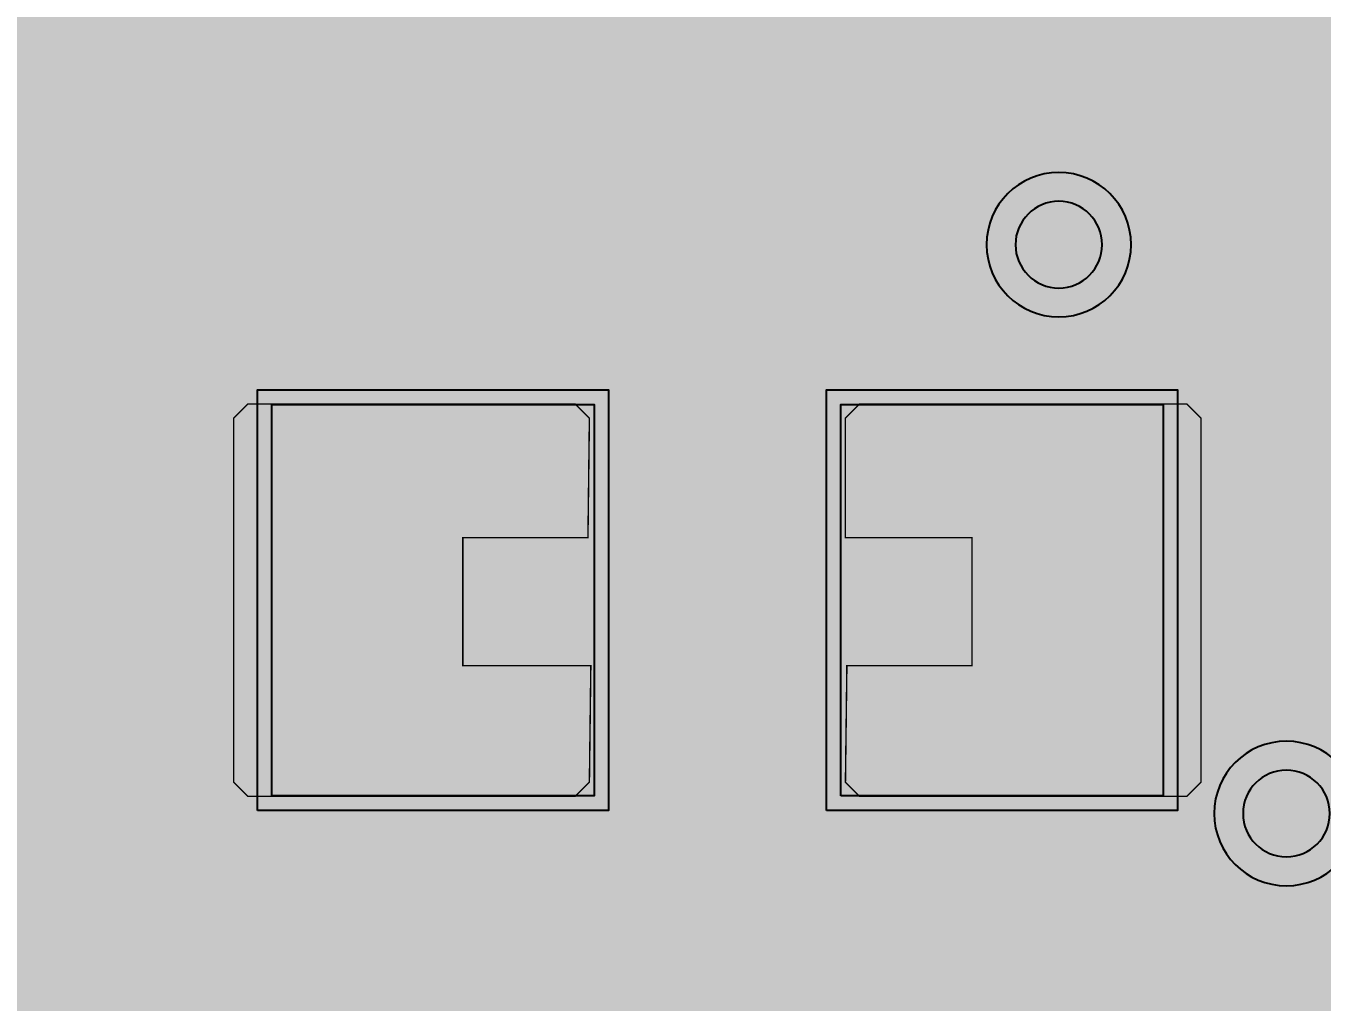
# Model space of a CAD drawing. Header units: millimetres. Extents: x -61 to 56, y -72 to 70.
# Drawn here: x -35.431 to -30.875, y 14.337 to 17.769 of the extents above; entities that cross this region are included whole.
import ezdxf
from ezdxf.enums import TextEntityAlignment as Align

# ---------------------------------------------------------------- set-up
doc = ezdxf.new("R2010")
doc.units = ezdxf.units.MM
doc.header["$MEASUREMENT"] = 0
for name, color, linetype, true_color in [('02GND', 7, 'Continuous', 0x999966), ('03POWER', 7, 'Continuous', 0x008000), ('Bottom-Layer', 7, 'Continuous', 0x0000ff), ('Bottom-Paste-Mask-Layer', 7, 'Continuous', 0x800000), ('Bottom-Silkscreen-Layer', 7, 'Continuous', 0x66cc33), ('Bottom-Solder-Mask-Layer', 7, 'Continuous', 0xaa00ff), ('Hole-Layer', 7, 'Continuous', 0x222222), ('Multi-Layer', 7, 'Continuous', 0xc0c0c0), ('Top-Layer', 7, 'Continuous', 0xff0000), ('Top-Silkscreen-Layer', 7, 'Continuous', 0xffcc00)]:
    doc.layers.add(name, color=color, linetype=linetype, true_color=true_color)
doc.styles.get("Standard").update_dxf_attribs({"font": 'arial.ttf'})

msp = doc.modelspace()

# ---------------------------------------------------------------- hatches: boundary and pattern name
at = {"layer": '02GND'}
for points in [[(-49.642, 52.1533), (49.642, 52.1533), (49.642, -62.142), (-49.642, -62.142)], [(-32.4122, 17), (-32.3302, 16.694), (-32.1061, 16.4699), (-31.8001, 16.3879), (-31.494, 16.4699), (-31.2699, 16.694), (-31.1879, 17), (-31.2699, 17.3061), (-31.494, 17.5302), (-31.8001, 17.6122), (-32.1061, 17.5302), (-32.3302, 17.3061)], [(-31.6122, 15), (-31.5302, 14.694), (-31.3061, 14.4699), (-31.0001, 14.3879), (-30.694, 14.4699), (-30.4699, 14.694), (-30.3879, 15), (-30.4699, 15.3061), (-30.694, 15.5302), (-31.0001, 15.6122), (-31.3061, 15.5302), (-31.5302, 15.3061)]]:
    msp.add_hatch(color=256, dxfattribs=at).paths.add_polyline_path(points)
at = {"layer": '03POWER'}
for points in [[(48.499, -56.0416), (48.5811, -56.3479), (48.8055, -56.572), (49.112, -56.6537), (49.4182, -56.5711), (49.642, -56.3464), (49.642, -62.142), (44.1922, -62.142), (44.3927, -61.9566), (44.4927, -61.7025), (44.4722, -61.4302), (45.1891, -61.7036), (45.9498, -61.8043), (46.7131, -61.7268), (47.438, -61.4754), (48.0854, -61.0636), (48.6204, -60.5136), (49.0141, -59.855), (49.2453, -59.1234), (49.3016, -58.3582), (49.1799, -57.6006), (48.8867, -56.8916), (48.438, -56.2692), (47.8578, -55.7672), (47.1774, -55.4124), (46.4336, -55.2241), (45.6664, -55.2125), (44.9172, -55.378), (44.2264, -55.7119), (43.6312, -56.1961), (43.1637, -56.8045), (42.8491, -57.5043), (42.7044, -58.2579), (42.7374, -59.0244), (42.9463, -59.7627), (43.3198, -60.433), (43.8378, -60.999), (-43.3618, -60.999), (-43.6207, -61.0564), (-43.831, -61.218), (-43.9533, -61.4534), (-43.9644, -61.7184), (-43.8625, -61.9632), (-43.6666, -62.142), (-49.642, -62.142), (-49.642, -56.5819), (-49.4335, -56.7975), (-49.1476, -56.8882), (-48.8529, -56.8322), (-49.1622, -57.5412), (-49.2982, -58.3027), (-49.2534, -59.075), (-49.0303, -59.8157), (-48.6412, -60.4842), (-48.1072, -61.0439), (-47.4578, -61.4642), (-46.7284, -61.722), (-45.9591, -61.8032), (-45.1921, -61.7032), (-44.4692, -61.4277), (-43.8302, -60.9917), (-43.3101, -60.4191), (-42.9374, -59.7413), (-42.7325, -58.9953), (-42.7065, -58.2222), (-42.8611, -57.4642), (-43.1876, -56.763), (-43.6682, -56.1568), (-44.2766, -55.679), (-44.9793, -55.3557), (-45.738, -55.2047), (-46.511, -55.2341), (-47.256, -55.4425), (-47.9321, -55.8184), (-48.5023, -56.3411), (-48.4998, -56.3091), (-48.499, -56.2771), (-48.499, 51.315), (-19.4026, 51.315), (-19.6295, 51.1437), (-19.7546, 50.8885), (-19.7509, 50.6043), (-19.6192, 50.3524), (-19.388, 50.1871), (-19.6578, 49.9772), (-19.7729, 49.6553), (-19.6975, 49.3219), (-19.4552, 49.0809), (-19.6839, 48.8583), (-19.7695, 48.5508), (-19.6886, 48.242), (-19.4633, 48.0159), (-19.1548, 47.934), (-18.847, 48.0185), (-18.6236, 48.2465), (-18.5453, 48.5559), (-18.6335, 48.8627), (-18.8641, 49.0834), (-18.625, 49.3243), (-18.5509, 49.6555), (-18.6646, 49.9752), (-18.9312, 50.1853), (-18.6981, 50.3494), (-18.5646, 50.6015), (-18.5597, 50.8866), (-18.6846, 51.143), (-18.9121, 51.315), (48.4255, 51.315), (48.499, 51.2415)], [(-32.4122, 17), (-32.3302, 16.694), (-32.1061, 16.4699), (-31.8001, 16.3879), (-31.494, 16.4699), (-31.2699, 16.694), (-31.1879, 17), (-31.2699, 17.3061), (-31.494, 17.5302), (-31.8001, 17.6122), (-32.1061, 17.5302), (-32.3302, 17.3061)], [(-31.6122, 15), (-31.5302, 14.694), (-31.3061, 14.4699), (-31.0001, 14.3879), (-30.694, 14.4699), (-30.4699, 14.694), (-30.3879, 15), (-30.4699, 15.3061), (-30.694, 15.5302), (-31.0001, 15.6122), (-31.3061, 15.5302), (-31.5302, 15.3061)], [(-35.0141, 14.0582), (-34.9321, 13.7521), (-34.708, 13.528), (-34.4019, 13.446), (-34.0959, 13.528), (-33.8718, 13.7521), (-33.7898, 14.0582), (-33.8718, 14.3642), (-34.0959, 14.5883), (-34.4019, 14.6703), (-34.708, 14.5883), (-34.9321, 14.3642)]]:
    msp.add_hatch(color=256, dxfattribs=at).paths.add_polyline_path(points)
at = {"layer": 'Bottom-Layer'}
for points in [[(-49.642, -62.142), (-49.642, 52.1533), (49.642, 52.1533), (49.642, -62.142)], [(-31.0757, 16.4385), (-31.1207, 16.6125), (-31.2447, 16.7427), (-31.1942, 17.0876), (-31.3403, 17.4042), (-31.3403, 20.4703), (-31.2547, 20.59), (-31.2245, 20.734), (-31.2245, 21.266), (-31.2725, 21.4451), (-31.4036, 21.5762), (-31.5827, 21.6242), (-32.174, 21.6242), (-32.2892, 21.7393), (-32.4052, 22.0603), (-32.675, 22.2693), (-33.0147, 22.3013), (-33.3189, 22.1465), (-33.4928, 21.8529), (-33.4825, 21.5118), (-33.2912, 21.2292), (-32.9783, 21.0929), (-32.9783, 20.734), (-32.9303, 20.555), (-32.7992, 20.4239), (-32.6202, 20.3759), (-32.2598, 20.3752), (-32.2598, 17.4042), (-32.401, 17.1164), (-32.3774, 16.7967), (-32.5663, 16.7967), (-32.7454, 16.7487), (-32.8765, 16.6176), (-32.9245, 16.4385), (-32.9245, 15.0615), (-32.8765, 14.8825), (-32.7454, 14.7514), (-32.5663, 14.7034), (-31.6536, 14.7034), (-31.6251, 14.6749), (-31.5314, 14.6027), (-31.4223, 14.5568), (-31.1841, 14.4162), (-30.9082, 14.3948), (-30.6512, 14.4971), (-30.4654, 14.702), (-30.3888, 14.9679), (-30.437, 15.2403), (-30.2001, 15.2403), (-30.0241, 15.2753), (-29.875, 15.3749), (-29.3327, 15.3759), (-29.1536, 15.4239), (-29.0225, 15.555), (-28.9745, 15.734), (-28.9745, 16.266), (-29.0225, 16.4451), (-29.1536, 16.5762), (-29.3327, 16.6242), (-30.3701, 16.6242), (-30.5492, 16.5762), (-30.6803, 16.4451), (-30.7283, 16.266), (-30.7283, 16.1598), (-31.0757, 16.1598)], [(-39.1082, 15.2001), (-39.0602, 15.021), (-38.9291, 14.8899), (-38.75, 14.842), (-38.15, 14.842), (-38.071, 14.8508), (-37.9959, 14.8768), (-38.4128, 14.4599), (-39.7163, 14.4599), (-39.9602, 14.9095), (-40.3444, 15.2472), (-40.8215, 15.4314), (-41.3329, 15.4396), (-41.8157, 15.2706), (-42.2104, 14.9453), (-42.4685, 14.5037), (-42.5582, 14.0002), (-42.4685, 13.4966), (-42.2104, 13.055), (-41.8157, 12.7297), (-41.3329, 12.5607), (-40.8215, 12.5689), (-40.3444, 12.7531), (-39.9602, 13.0908), (-39.7163, 13.5404), (-38.2224, 13.5404), (-38.0465, 13.5754), (-37.8973, 13.6751), (-36.7304, 14.842), (-36.2501, 14.842), (-36.071, 14.8899), (-35.94, 15.021), (-35.892, 15.2001), (-35.892, 15.4864), (-35.8545, 15.512), (-35.819, 15.5403), (-34.9245, 15.5403), (-34.9245, 15.0615), (-34.8765, 14.8825), (-34.7454, 14.7514), (-34.5663, 14.7034), (-33.4338, 14.7034), (-33.2547, 14.7514), (-33.1236, 14.8825), (-33.0757, 15.0615), (-33.0757, 16.4385), (-33.1236, 16.6176), (-33.2547, 16.7487), (-33.4338, 16.7967), (-34.5663, 16.7967), (-34.812, 16.6992), (-34.9238, 16.4598), (-35.8089, 16.4598), (-35.9646, 16.5617), (-36.1437, 16.6121), (-36.1963, 16.6242), (-36.2501, 16.6282), (-36.8501, 16.6282), (-37.0292, 16.5803), (-37.1603, 16.4492), (-37.2083, 16.2701), (-37.2083, 15.6645), (-37.8268, 15.0459), (-37.8007, 15.1211), (-37.7919, 15.2001), (-37.7919, 16.2701), (-37.8399, 16.4492), (-37.971, 16.5803), (-38.15, 16.6282), (-38.4267, 16.6282), (-39.6235, 17.8251), (-39.6568, 17.8553), (-39.6929, 17.8821), (-39.9028, 18.3323), (-40.2518, 18.686), (-40.6992, 18.902), (-41.1931, 18.9552), (-41.6763, 18.8395), (-42.0926, 18.5683), (-42.3936, 18.1731), (-42.5445, 17.6997), (-42.5277, 17.2032), (-42.3452, 16.7411), (-42.0181, 16.3671), (-41.5844, 16.1247), (-41.0946, 16.0419), (-40.6053, 16.1284), (-40.1735, 16.3741), (-39.8493, 16.7505), (-39.1082, 16.0094)], [(-34.5663, 15.0615), (-34.5663, 16.4385), (-33.4338, 16.4385), (-33.4338, 15.0615)], [(-32.5663, 15.0615), (-32.5663, 16.4385), (-31.4338, 16.4385), (-31.4338, 15.0615)]]:
    msp.add_hatch(color=256, dxfattribs=at).paths.add_polyline_path(points)
at = {"layer": 'Bottom-Paste-Mask-Layer'}
for points in [[(-34.7001, 16.39), (-34.6501, 16.44), (-33.5001, 16.44), (-33.4501, 16.39), (-33.4551, 15.9701), (-33.8951, 15.9701), (-33.8951, 15.5201), (-33.445, 15.5201), (-33.4501, 15.1101), (-33.5001, 15.06), (-34.6501, 15.06), (-34.7001, 15.1101)], [(-34.7001, 16.39), (-34.6501, 16.44), (-33.5001, 16.44), (-33.4501, 16.39), (-33.4551, 15.9701), (-33.8951, 15.9701), (-33.8951, 15.5201), (-33.445, 15.5201), (-33.4501, 15.1101), (-33.5001, 15.06), (-34.6501, 15.06), (-34.7001, 15.1101)], [(-32.5501, 16.39), (-32.5001, 16.44), (-31.3501, 16.44), (-31.3001, 16.39), (-31.3001, 15.1101), (-31.3501, 15.06), (-32.5001, 15.06), (-32.5501, 15.1101), (-32.545, 15.5201), (-32.1051, 15.5201), (-32.1051, 15.9701), (-32.5501, 15.9701)], [(-32.5501, 16.39), (-32.5001, 16.44), (-31.3501, 16.44), (-31.3001, 16.39), (-31.3001, 15.1101), (-31.3501, 15.06), (-32.5001, 15.06), (-32.5501, 15.1101), (-32.545, 15.5201), (-32.1051, 15.5201), (-32.1051, 15.9701), (-32.5501, 15.9701)]]:
    msp.add_hatch(color=256, dxfattribs=at).paths.add_polyline_path(points)
at = {"layer": 'Bottom-Solder-Mask-Layer'}
for points in [[(-34.6171, 15.0107), (-34.6171, 16.4893), (-33.383, 16.4893), (-33.383, 15.0107)], [(-32.6171, 15.0107), (-32.6171, 16.4893), (-31.383, 16.4893), (-31.383, 15.0107)]]:
    msp.add_hatch(color=256, dxfattribs=at).paths.add_polyline_path(points)
at = {"layer": 'Top-Layer'}
for points in [[(-49.642, -62.142), (-49.642, 52.1533), (49.642, 52.1533), (49.642, -62.142)], [(-30.7403, 16.4), (-30.7753, 16.576), (-30.875, 16.7251), (-31.1892, 17.0393), (-31.2625, 17.2928), (-31.4356, 17.4919), (-31.6765, 17.5996), (-31.9403, 17.5959), (-31.9403, 18.8256), (-31.0616, 18.8256), (-30.8825, 18.8736), (-30.7514, 19.0047), (-30.7034, 19.1838), (-30.7034, 20.3163), (-30.7514, 20.4954), (-30.8825, 20.6265), (-31.0616, 20.6745), (-32.4386, 20.6745), (-32.6176, 20.6265), (-32.7487, 20.4954), (-32.7967, 20.3163), (-32.7967, 19.3325), (-32.8438, 19.2205), (-32.8598, 19.1), (-32.8598, 16.1906), (-34.3894, 16.1906), (-35.2737, 17.0748), (-35.4228, 17.1744), (-35.5987, 17.2094), (-37.7078, 17.2094), (-37.8838, 17.1744), (-38.0329, 17.0748), (-38.4924, 16.6153), (-38.8038, 16.5062), (-39.0133, 16.2512), (-39.06, 15.9244), (-39.1416, 15.9244), (-39.3207, 15.8765), (-39.4517, 15.7454), (-39.4997, 15.5663), (-39.4997, 14.4338), (-39.4517, 14.2547), (-39.3207, 14.1236), (-39.1416, 14.0756), (-37.7646, 14.0756), (-37.5855, 14.1236), (-37.4544, 14.2547), (-37.4064, 14.4338), (-37.4064, 15.5663), (-37.4544, 15.7454), (-37.5855, 15.8765), (-37.7646, 15.9244), (-37.8462, 15.9244), (-37.8439, 15.9448), (-37.8422, 15.9652), (-37.5174, 16.29), (-36.7596, 16.29), (-36.8206, 16.1123), (-36.825, 15.9244), (-36.9066, 15.9244), (-37.0856, 15.8765), (-37.2167, 15.7454), (-37.2647, 15.5663), (-37.2647, 14.4338), (-37.2167, 14.2547), (-37.0856, 14.1236), (-36.9066, 14.0756), (-35.5296, 14.0756), (-35.3505, 14.1236), (-35.2194, 14.2547), (-35.1714, 14.4338), (-35.1714, 14.5403), (-34.6002, 14.5403), (-34.3597, 14.6082), (-34.1903, 14.7918), (-34.1419, 15.0369), (-34.2288, 15.2711), (-33.7714, 15.2711), (-33.8583, 15.0369), (-33.81, 14.7918), (-33.6406, 14.6083), (-33.4002, 14.5404), (-31.4043, 14.5404), (-31.1458, 14.4055), (-30.8543, 14.4055), (-30.5958, 14.5404), (-28.363, 14.5404), (-28.4097, 14.245), (-28.3109, 13.9627), (-28.0901, 13.761), (-27.8001, 13.6879), (-27.51, 13.761), (-27.2892, 13.9627), (-27.1904, 14.245), (-27.2371, 14.5404), (-17.1737, 14.5404), (-12.1942, 9.5609), (-12.1942, 7.4583), (-12.4788, 7.6), (-12.7961, 7.5799), (-13.0605, 7.4033), (-13.2007, 7.118), (-19.218, 1.1007), (-19.5103, 0.9543), (-19.6856, 0.6784), (-19.6939, 0.3516), (-19.5329, 0.0672), (-19.2484, -0.0939), (-18.9216, -0.0856), (-18.6457, 0.0897), (-18.4994, 0.3821), (-12.4821, 6.3993), (-12.3813, 6.4283), (-12.2869, 6.474), (-12.1054, 6.2506), (-11.8419, 6.1349), (-11.5546, 6.1524), (-11.307, 6.2993), (-11.154, 6.543), (-11.1293, 6.8298), (-10.8203, 6.8286), (-10.5501, 6.9784), (-10.3875, 7.2411), (-10.3739, 7.5497), (-10.5127, 7.8257), (-10.5127, 10.4345), (-10.5477, 10.6104), (-10.6474, 10.7596), (-15.9436, 16.0558), (-16.095, 16.1564), (-16.2734, 16.1905), (-23.4219, 16.1905), (-23.1759, 16.567), (-23.0919, 17.0088), (-23.1826, 17.4493), (-23.4342, 17.8221), (-23.8089, 18.0709), (-24.25, 18.1582), (-24.6912, 18.0709), (-25.0659, 17.8221), (-25.3175, 17.4493), (-25.4082, 17.0088), (-25.3242, 16.567), (-25.0782, 16.1905), (-30.7403, 16.1905)]]:
    msp.add_hatch(color=256, dxfattribs=at).paths.add_polyline_path(points)

# ---------------------------------------------------------------- linework, layer by layer
at = {"layer": '02GND', "const_width": 0.0508}
for points in [[(-32.4122, 17), (-32.3302, 16.694), (-32.1061, 16.4699), (-31.8001, 16.3879), (-31.494, 16.4699), (-31.2699, 16.694), (-31.1879, 17), (-31.2699, 17.3061), (-31.494, 17.5302), (-31.8001, 17.6122), (-32.1061, 17.5302), (-32.3302, 17.3061)], [(-31.6122, 15), (-31.5302, 14.694), (-31.3061, 14.4699), (-31.0001, 14.3879), (-30.694, 14.4699), (-30.4699, 14.694), (-30.3879, 15), (-30.4699, 15.3061), (-30.694, 15.5302), (-31.0001, 15.6122), (-31.3061, 15.5302), (-31.5302, 15.3061)]]:
    msp.add_lwpolyline(points, close=True, dxfattribs=at)
at = {"layer": '03POWER', "const_width": 0.0508}
for points in [[(-32.4122, 17), (-32.3302, 16.694), (-32.1061, 16.4699), (-31.8001, 16.3879), (-31.494, 16.4699), (-31.2699, 16.694), (-31.1879, 17), (-31.2699, 17.3061), (-31.494, 17.5302), (-31.8001, 17.6122), (-32.1061, 17.5302), (-32.3302, 17.3061)], [(-31.6122, 15), (-31.5302, 14.694), (-31.3061, 14.4699), (-31.0001, 14.3879), (-30.694, 14.4699), (-30.4699, 14.694), (-30.3879, 15), (-30.4699, 15.3061), (-30.694, 15.5302), (-31.0001, 15.6122), (-31.3061, 15.5302), (-31.5302, 15.3061)], [(-35.0141, 14.0582), (-34.9321, 13.7521), (-34.708, 13.528), (-34.4019, 13.446), (-34.0959, 13.528), (-33.8718, 13.7521), (-33.7898, 14.0582), (-33.8718, 14.3642), (-34.0959, 14.5883), (-34.4019, 14.6703), (-34.708, 14.5883), (-34.9321, 14.3642)]]:
    msp.add_lwpolyline(points, close=True, dxfattribs=at)
at = {"layer": 'Bottom-Layer'}
for points, const_width in [([(-31.8001, 20.7), (-31.8001, 17)], 0.2032), ([(-30.7283, 16.1598), (-31.0757, 16.1598), (-31.0757, 16.4385), (-31.1207, 16.6125), (-31.2447, 16.7427), (-31.1942, 17.0876), (-31.3403, 17.4042), (-31.3403, 20.4703)], 0.0508), ([(-32.2598, 20.3752), (-32.2598, 17.4042), (-32.401, 17.1164), (-32.3774, 16.7967), (-32.5663, 16.7967), (-32.7454, 16.7487), (-32.8765, 16.6176), (-32.9245, 16.4385), (-32.9245, 15.0615), (-32.8765, 14.8825), (-32.7454, 14.7514), (-32.5663, 14.7034), (-31.6536, 14.7034), (-31.6251, 14.6749), (-31.5314, 14.6027), (-31.4223, 14.5568), (-31.1841, 14.4162), (-30.9082, 14.3948), (-30.6512, 14.4971)], 0.0508), ([(-35.819, 15.5403), (-34.9245, 15.5403), (-34.9245, 15.0615), (-34.8765, 14.8825), (-34.7454, 14.7514), (-34.5663, 14.7034), (-33.4338, 14.7034), (-33.2547, 14.7514), (-33.1236, 14.8825), (-33.0757, 15.0615), (-33.0757, 16.4385), (-33.1236, 16.6176), (-33.2547, 16.7487), (-33.4338, 16.7967), (-34.5663, 16.7967), (-34.812, 16.6992), (-34.9238, 16.4598), (-35.8089, 16.4598)], 0.0508), ([(-34.3001, 16), (-36.2001, 16)], 0.2032), ([(-34.0001, 15.7), (-34.3001, 16)], 0.2032), ([(-32.0001, 15.7), (-31.3001, 15)], 0.2032), ([(-30.2001, 15.7), (-32.0001, 15.7)], 0.2032), ([(-31.3001, 15), (-31.0001, 15)], 0.2032)]:
    msp.add_lwpolyline(points, dxfattribs=dict(at, const_width=const_width))
for points in [[(-34.5663, 15.0615), (-34.5663, 16.4385), (-33.4338, 16.4385), (-33.4338, 15.0615)], [(-32.5663, 15.0615), (-32.5663, 16.4385), (-31.4338, 16.4385), (-31.4338, 15.0615)]]:
    msp.add_lwpolyline(points, close=True, dxfattribs=at)
at = {"layer": 'Bottom-Paste-Mask-Layer', "const_width": 0.00508}
for points in [[(-34.7001, 16.39), (-34.6501, 16.44), (-33.5001, 16.44), (-33.4501, 16.39), (-33.4551, 15.9701), (-33.8951, 15.9701), (-33.8951, 15.5201), (-33.445, 15.5201), (-33.4501, 15.1101), (-33.5001, 15.06), (-34.6501, 15.06), (-34.7001, 15.1101)], [(-34.7001, 16.39), (-34.6501, 16.44), (-33.5001, 16.44), (-33.4501, 16.39), (-33.4551, 15.9701), (-33.8951, 15.9701), (-33.8951, 15.5201), (-33.445, 15.5201), (-33.4501, 15.1101), (-33.5001, 15.06), (-34.6501, 15.06), (-34.7001, 15.1101)], [(-32.5501, 16.39), (-32.5001, 16.44), (-31.3501, 16.44), (-31.3001, 16.39), (-31.3001, 15.1101), (-31.3501, 15.06), (-32.5001, 15.06), (-32.5501, 15.1101), (-32.545, 15.5201), (-32.1051, 15.5201), (-32.1051, 15.9701), (-32.5501, 15.9701)], [(-32.5501, 16.39), (-32.5001, 16.44), (-31.3501, 16.44), (-31.3001, 16.39), (-31.3001, 15.1101), (-31.3501, 15.06), (-32.5001, 15.06), (-32.5501, 15.1101), (-32.545, 15.5201), (-32.1051, 15.5201), (-32.1051, 15.9701), (-32.5501, 15.9701)]]:
    msp.add_lwpolyline(points, close=True, dxfattribs=at)
at = {"layer": 'Bottom-Silkscreen-Layer', "const_width": 0.1524}
for points in [[(-33.4763, 16.6671), (-34.7612, 16.6671)], [(-34.7612, 16.6671), (-34.7612, 14.8329)], [(-33.4763, 16.6671), (-34.7612, 16.6671)], [(-34.7612, 16.6671), (-34.7612, 14.8329)], [(-32.5239, 16.6671), (-31.2389, 16.6671)], [(-32.5239, 16.6671), (-31.2389, 16.6671)], [(-31.2389, 16.6671), (-31.2389, 14.8329)], [(-31.2389, 16.6671), (-31.2389, 14.8329)], [(-34.7612, 14.8329), (-33.4763, 14.8329)], [(-34.7612, 14.8329), (-33.4763, 14.8329)], [(-31.2389, 14.8329), (-32.5239, 14.8329)], [(-31.2389, 14.8329), (-32.5239, 14.8329)]]:
    msp.add_lwpolyline(points, dxfattribs=at)
at = {"layer": 'Bottom-Solder-Mask-Layer'}
for points in [[(-34.6171, 15.0107), (-34.6171, 16.4893), (-33.383, 16.4893), (-33.383, 15.0107)], [(-32.6171, 15.0107), (-32.6171, 16.4893), (-31.383, 16.4893), (-31.383, 15.0107)]]:
    msp.add_lwpolyline(points, close=True, dxfattribs=at)
at = {"layer": 'Hole-Layer'}
for points in [[(-31.9525, 17, 1), (-31.6477, 17), (-31.6477, 17, 1), (-31.9525, 17)], [(-31.1525, 15, 1), (-30.8477, 15), (-30.8477, 15, 1), (-31.1525, 15)]]:
    msp.add_lwpolyline(points, format="xyb", dxfattribs=at)
at = {"layer": 'Multi-Layer'}
for points in [[(-32.0541, 17, 1), (-31.5461, 17, 1)], [(-31.2541, 15, 1), (-30.7461, 15, 1)]]:
    msp.add_lwpolyline(points, format="xyb", close=True, dxfattribs=at)
at = {"layer": 'Top-Layer'}
for points, const_width in [([(-32.4001, 19.1), (-32.4001, 15.7308)], 0.2032), ([(-32.8598, 19.1), (-32.8598, 16.1906), (-34.3894, 16.1906), (-35.2737, 17.0748), (-35.4228, 17.1744), (-35.5987, 17.2094)], 0.0508), ([(-25.0782, 16.1905), (-30.7403, 16.1905), (-30.7403, 16.4), (-30.7753, 16.576), (-30.875, 16.7251), (-31.1892, 17.0393), (-31.2625, 17.2928), (-31.4356, 17.4919), (-31.6765, 17.5996), (-31.9403, 17.5959), (-31.9403, 18.8256)], 0.0508), ([(-31.8001, 17), (-31.2001, 16.4)], 0.2032), ([(-34.5798, 15.7308), (-35.5987, 16.7497)], 0.2032), ([(-31.2001, 16.4), (-31.2001, 15.7)], 0.2032), ([(-34.5799, 15.7308), (-32.4001, 15.7308)], 0.2032), ([(-32.4001, 15.7308), (-32.4001, 15.7)], 0.2032), ([(-32.4001, 15.7308), (-32.3502, 15.7308)], 0.2032), ([(-31.1502, 15.7308), (-16.2687, 15.7308)], 0.203), ([(-35.5296, 14.0756), (-35.3505, 14.1236), (-35.2194, 14.2547), (-35.1714, 14.4338), (-35.1714, 14.5403), (-34.6002, 14.5403), (-34.3597, 14.6082), (-34.1903, 14.7918), (-34.1419, 15.0369), (-34.2288, 15.2711), (-33.7714, 15.2711), (-33.8583, 15.0369), (-33.81, 14.7918), (-33.6406, 14.6083), (-33.4002, 14.5404), (-31.4043, 14.5404), (-31.1458, 14.4055), (-30.8543, 14.4055), (-30.5958, 14.5404)], 0.0508), ([(-36.2181, 15), (-34.6002, 15)], 0.2032), ([(-33.4002, 15), (-16.9831, 15)], 0.203)]:
    msp.add_lwpolyline(points, dxfattribs=dict(at, const_width=const_width))
at = {"layer": 'Top-Silkscreen-Layer', "const_width": 0.1524}
for points in [[(-35.301, 15.7612), (-37.1352, 15.7612)], [(-35.301, 15.7612), (-37.1352, 15.7612)], [(-35.301, 14.4762), (-35.301, 15.7612)], [(-35.301, 14.4762), (-35.301, 15.7612)]]:
    msp.add_lwpolyline(points, dxfattribs=at)

# ---------------------------------------------------------------- texts
at = {"layer": 'Bottom-Silkscreen-Layer', "text_generation_flag": 2, "width": 1.1}
msp.add_text('R60', height=0.77, dxfattribs=at).set_placement((-33.7971, 17.742), align=Align.MIDDLE_CENTER)

doc.saveas('drawing.dxf')
